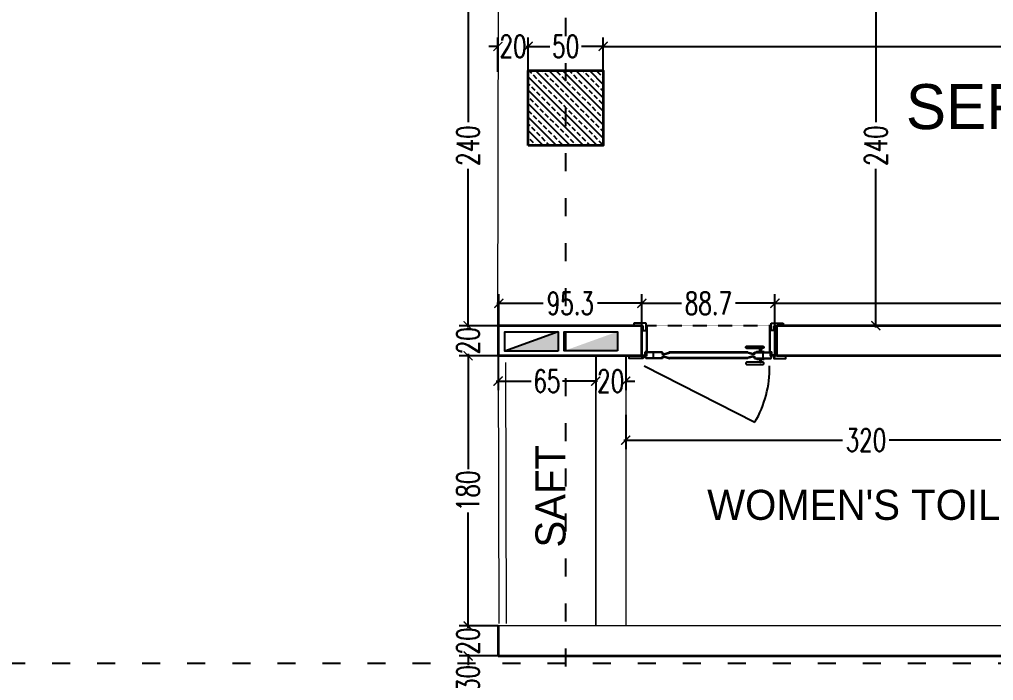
# Model space of a CAD drawing. Header units: centimetres. Extents: x -3207095 to 15275363, y -32656 to 4798027.
# Drawn here: x 691358 to 692007, y 4437942 to 4438383 of the extents above; entities that cross this region are included whole.
import ezdxf

# ---------------------------------------------------------------- set-up
doc = ezdxf.new("R2010")
doc.units = ezdxf.units.CM
for name, pattern in [('ACAD_ISO03W100', [30, 12, -18]), ('DUZ', [500, 500]), ('HIDDEN', [0.375, 0.25, -0.125])]:
    doc.linetypes.add(name, pattern=pattern)
doc.layers.get('0').update_dxf_attribs({"color": 1, "linetype": 'DUZ'})
for name, color, linetype in [('a-door', 2, 'Continuous'), ('DIM', 1, 'DUZ'), ('GOLGE', 8, 'HIDDEN'), ('KOLTAR_F', 145, 'Continuous'), ('LOGO', 7, 'Continuous'), ('Power_Legend$0$SMC-EL-DB', 170, 'Continuous')]:
    doc.layers.add(name, color=color, linetype=linetype)
for name, color, linetype, lineweight in [('DUVAR', 7, 'Continuous', 35), ('iç duvar', 7, 'Continuous', 50), ('KOLON_F', 3, 'Continuous', 35)]:
    doc.layers.add(name, color=color, linetype=linetype, lineweight=lineweight)
doc.styles.add('DIM', font='ROMANSTW.SHX', dxfattribs={"width": 0.7})
doc.dimstyles.new('1_100', dxfattribs={"dimtxt": 15, "dimasz": 6, "dimexe": 6, "dimexo": 0, "dimgap": 2, "dimtad": 0, "dimdec": 1, "dimzin": 11, "dimdsep": 46, "dimtxsty": 'DIM', "dimblk": 'ARCHTICK', "dimcen": 3, "dimdle": 1.25, "dimclrt": 2, "dimadec": 0, "dimazin": 0, "dimtfac": 1.25, "dimtdec": 1, "dimtix": 1, "dimtofl": 0, "dimtmove": 1, "dimatfit": 3, "dimldrblk": 'ARCHTICK', "dimfxl": 20, "dimfxlon": 1, "dimtolj": 1, "dimtzin": 0, "dimarcsym": 0})

# ---------------------------------------------------------------- blocks, each defined once
blk = doc.blocks.new('_ArchTick')
at = {"color": 0, "linetype": 'ByBlock', "const_width": 0.15}
blk.add_lwpolyline([(-0.5, -0.5), (0.5, 0.5)], dxfattribs=at)
blk = doc.blocks.new('*D4915')
at = {"layer": 'Defpoints', "color": 0, "linetype": 'Continuous', "lineweight": 5, "transparency": 16777216}
for p in [(691696.93, 4438364.85), (691676.86, 4438347.81), (691696.93, 4438348.74)]:
    blk.add_point(p, dxfattribs=at)
at = {"layer": 'DIM', "color": 0, "linetype": 'Continuous', "lineweight": -2, "transparency": 16777216}
for p, q in [((691676.86, 4438347.81), (691676.86, 4438370.85)), ((691696.93, 4438348.74), (691696.93, 4438370.85)), ((691676.86, 4438364.85), (691670.86, 4438364.85)), ((691696.93, 4438364.85), (691702.93, 4438364.85))]:
    blk.add_line(p, q, dxfattribs=at)
at = {"layer": 'DIM', "color": 0, "linetype": 'Continuous', "lineweight": -2, "transparency": 16777216, "xscale": 6, "yscale": 6, "zscale": 6}
blk.add_blockref('_ArchTick', (691676.86, 4438364.85), dxfattribs=at)
at = {"layer": 'DIM', "color": 0, "linetype": 'Continuous', "lineweight": -2, "transparency": 16777216, "xscale": 6, "yscale": 6, "zscale": 6, "rotation": 180}
blk.add_blockref('_ArchTick', (691696.93, 4438364.85), dxfattribs=at)
at = {"layer": 'DIM', "color": 2, "linetype": 'Continuous', "lineweight": 5, "transparency": 16777216, "insert": (691686.89, 4438364.85), "char_height": 15, "attachment_point": 5, "style": 'DIM'}
blk.add_mtext('\\A1;20', dxfattribs=at)
blk = doc.blocks.new('*D4916')
at = {"layer": 'Defpoints', "color": 0, "linetype": 'Continuous', "lineweight": 5, "transparency": 16777216}
for p in [(691746.93, 4438364.85), (691696.93, 4438348.74), (691746.93, 4438348.74)]:
    blk.add_point(p, dxfattribs=at)
at = {"layer": 'DIM', "color": 0, "linetype": 'Continuous', "lineweight": -2, "transparency": 16777216}
for p, q in [((691696.93, 4438348.74), (691696.93, 4438370.85)), ((691746.93, 4438348.74), (691746.93, 4438370.85)), ((691695.68, 4438364.85), (691711.43, 4438364.85)), ((691748.18, 4438364.85), (691732.43, 4438364.85))]:
    blk.add_line(p, q, dxfattribs=at)
at = {"layer": 'DIM', "color": 0, "linetype": 'Continuous', "lineweight": -2, "transparency": 16777216, "xscale": 6, "yscale": 6, "zscale": 6, "rotation": 180}
blk.add_blockref('_ArchTick', (691696.93, 4438364.85), dxfattribs=at)
at = {"layer": 'DIM', "color": 0, "linetype": 'Continuous', "lineweight": -2, "transparency": 16777216, "xscale": 6, "yscale": 6, "zscale": 6}
blk.add_blockref('_ArchTick', (691746.93, 4438364.85), dxfattribs=at)
at = {"layer": 'DIM', "color": 2, "linetype": 'Continuous', "lineweight": 5, "transparency": 16777216, "insert": (691721.93, 4438364.85), "char_height": 15, "attachment_point": 5, "style": 'DIM'}
blk.add_mtext('\\A1;50', dxfattribs=at)
blk = doc.blocks.new('*D4917')
at = {"layer": 'Defpoints', "color": 0, "linetype": 'Continuous', "lineweight": 5, "transparency": 16777216}
for p in [(692436.93, 4438364.85), (691746.93, 4438348.74), (692436.93, 4438348.74)]:
    blk.add_point(p, dxfattribs=at)
at = {"layer": 'DIM', "color": 0, "linetype": 'Continuous', "lineweight": -2, "transparency": 16777216}
for p, q in [((691746.93, 4438348.74), (691746.93, 4438370.85)), ((692436.93, 4438348.74), (692436.93, 4438370.85)), ((691745.68, 4438364.85), (692076.43, 4438364.85)), ((692438.18, 4438364.85), (692107.43, 4438364.85))]:
    blk.add_line(p, q, dxfattribs=at)
at = {"layer": 'DIM', "color": 0, "linetype": 'Continuous', "lineweight": -2, "transparency": 16777216, "xscale": 6, "yscale": 6, "zscale": 6, "rotation": 180}
blk.add_blockref('_ArchTick', (691746.93, 4438364.85), dxfattribs=at)
at = {"layer": 'DIM', "color": 0, "linetype": 'Continuous', "lineweight": -2, "transparency": 16777216, "xscale": 6, "yscale": 6, "zscale": 6}
blk.add_blockref('_ArchTick', (692436.93, 4438364.85), dxfattribs=at)
at = {"layer": 'DIM', "color": 2, "linetype": 'Continuous', "lineweight": 5, "transparency": 16777216, "insert": (692091.93, 4438364.85), "char_height": 15, "attachment_point": 5, "style": 'DIM'}
blk.add_mtext('\\A1;690', dxfattribs=at)
blk = doc.blocks.new('*D4923')
at = {"layer": 'Defpoints', "color": 0, "linetype": 'Continuous', "lineweight": 5, "transparency": 16777216}
for p in [(691916.93, 4438418.74), (691916.93, 4438178.74), (691928.58, 4438178.74)]:
    blk.add_point(p, dxfattribs=at)
at = {"layer": 'DIM', "color": 0, "linetype": 'Continuous', "lineweight": -2, "transparency": 16777216}
for p, q in [((691916.93, 4438418.74), (691934.58, 4438418.74)), ((691928.58, 4438419.99), (691928.58, 4438314.24)), ((691928.58, 4438177.49), (691928.58, 4438283.24)), ((691916.93, 4438178.74), (691934.58, 4438178.74))]:
    blk.add_line(p, q, dxfattribs=at)
at = {"layer": 'DIM', "color": 0, "linetype": 'Continuous', "lineweight": -2, "transparency": 16777216, "xscale": 6, "yscale": 6, "zscale": 6}
for p, rotation in [((691928.58, 4438418.74), 90), ((691928.58, 4438178.74), 270)]:
    blk.add_blockref('_ArchTick', p, dxfattribs=dict(at, rotation=rotation))
at = {"layer": 'DIM', "color": 2, "linetype": 'Continuous', "lineweight": 5, "transparency": 16777216, "insert": (691928.58, 4438298.74), "char_height": 15, "attachment_point": 5, "rotation": 90, "style": 'DIM'}
blk.add_mtext('\\A1;240', dxfattribs=at)
blk = doc.blocks.new('*D4937')
at = {"layer": 'Defpoints', "color": 0, "linetype": 'Continuous', "lineweight": 5, "transparency": 16777216}
for p in [(691676.93, 4438158.74), (691741.93, 4438158.74), (691741.93, 4438141.87)]:
    blk.add_point(p, dxfattribs=at)
at = {"layer": 'DIM', "color": 0, "linetype": 'Continuous', "lineweight": -2, "transparency": 16777216}
for p, q in [((691676.93, 4438158.74), (691676.93, 4438135.87)), ((691741.93, 4438158.74), (691741.93, 4438135.87)), ((691675.68, 4438141.87), (691698.93, 4438141.87)), ((691743.18, 4438141.87), (691719.93, 4438141.87))]:
    blk.add_line(p, q, dxfattribs=at)
at = {"layer": 'DIM', "color": 0, "linetype": 'Continuous', "lineweight": -2, "transparency": 16777216, "xscale": 6, "yscale": 6, "zscale": 6, "rotation": 180}
blk.add_blockref('_ArchTick', (691676.93, 4438141.87), dxfattribs=at)
at = {"layer": 'DIM', "color": 0, "linetype": 'Continuous', "lineweight": -2, "transparency": 16777216, "xscale": 6, "yscale": 6, "zscale": 6}
blk.add_blockref('_ArchTick', (691741.93, 4438141.87), dxfattribs=at)
at = {"layer": 'DIM', "color": 2, "linetype": 'Continuous', "lineweight": 5, "transparency": 16777216, "insert": (691709.43, 4438141.87), "char_height": 15, "attachment_point": 5, "style": 'DIM'}
blk.add_mtext('\\A1;65', dxfattribs=at)
blk = doc.blocks.new('*D4938')
at = {"layer": 'Defpoints', "color": 0, "linetype": 'Continuous', "lineweight": 5, "transparency": 16777216}
for p in [(691741.93, 4438158.74), (691761.93, 4438158.74), (691761.93, 4438141.87)]:
    blk.add_point(p, dxfattribs=at)
at = {"layer": 'DIM', "color": 0, "linetype": 'Continuous', "lineweight": -2, "transparency": 16777216}
for p, q in [((691741.93, 4438158.74), (691741.93, 4438135.87)), ((691761.93, 4438158.74), (691761.93, 4438135.87)), ((691741.93, 4438141.87), (691735.93, 4438141.87)), ((691761.93, 4438141.87), (691767.93, 4438141.87))]:
    blk.add_line(p, q, dxfattribs=at)
at = {"layer": 'DIM', "color": 0, "linetype": 'Continuous', "lineweight": -2, "transparency": 16777216, "xscale": 6, "yscale": 6, "zscale": 6}
blk.add_blockref('_ArchTick', (691741.93, 4438141.87), dxfattribs=at)
at = {"layer": 'DIM', "color": 0, "linetype": 'Continuous', "lineweight": -2, "transparency": 16777216, "xscale": 6, "yscale": 6, "zscale": 6, "rotation": 180}
blk.add_blockref('_ArchTick', (691761.93, 4438141.87), dxfattribs=at)
at = {"layer": 'DIM', "color": 2, "linetype": 'Continuous', "lineweight": 5, "transparency": 16777216, "insert": (691751.93, 4438141.87), "char_height": 15, "attachment_point": 5, "style": 'DIM'}
blk.add_mtext('\\A1;20', dxfattribs=at)
blk = doc.blocks.new('*D4939')
at = {"layer": 'Defpoints', "color": 0, "linetype": 'Continuous', "lineweight": 5, "transparency": 16777216}
for p in [(691761.93, 4438119.41), (692081.93, 4438119.41), (692081.93, 4438102.53)]:
    blk.add_point(p, dxfattribs=at)
at = {"layer": 'DIM', "color": 0, "linetype": 'Continuous', "lineweight": -2, "transparency": 16777216}
for p, q in [((691761.93, 4438119.41), (691761.93, 4438096.53)), ((692081.93, 4438119.41), (692081.93, 4438096.53)), ((691760.68, 4438102.53), (691906.43, 4438102.53)), ((692083.18, 4438102.53), (691937.43, 4438102.53))]:
    blk.add_line(p, q, dxfattribs=at)
at = {"layer": 'DIM', "color": 0, "linetype": 'Continuous', "lineweight": -2, "transparency": 16777216, "xscale": 6, "yscale": 6, "zscale": 6, "rotation": 180}
blk.add_blockref('_ArchTick', (691761.93, 4438102.53), dxfattribs=at)
at = {"layer": 'DIM', "color": 0, "linetype": 'Continuous', "lineweight": -2, "transparency": 16777216, "xscale": 6, "yscale": 6, "zscale": 6}
blk.add_blockref('_ArchTick', (692081.93, 4438102.53), dxfattribs=at)
at = {"layer": 'DIM', "color": 2, "linetype": 'Continuous', "lineweight": 5, "transparency": 16777216, "insert": (691921.93, 4438102.53), "char_height": 15, "attachment_point": 5, "style": 'DIM'}
blk.add_mtext('\\A1;320', dxfattribs=at)
blk = doc.blocks.new('*D4944')
at = {"layer": 'Defpoints', "color": 0, "linetype": 'Continuous', "lineweight": 5, "transparency": 16777216}
for p in [(691861.36, 4438193.68), (691861.36, 4438178.74), (692322.5, 4438178.74)]:
    blk.add_point(p, dxfattribs=at)
at = {"layer": 'DIM', "color": 0, "linetype": 'Continuous', "lineweight": -2, "transparency": 16777216}
for p, q in [((691861.36, 4438178.74), (691861.36, 4438199.68)), ((692322.5, 4438178.74), (692322.5, 4438199.68)), ((691860.11, 4438193.68), (692072.18, 4438193.68)), ((692323.75, 4438193.68), (692111.68, 4438193.68))]:
    blk.add_line(p, q, dxfattribs=at)
at = {"layer": 'DIM', "color": 0, "linetype": 'Continuous', "lineweight": -2, "transparency": 16777216, "xscale": 6, "yscale": 6, "zscale": 6, "rotation": 180}
blk.add_blockref('_ArchTick', (691861.36, 4438193.68), dxfattribs=at)
at = {"layer": 'DIM', "color": 0, "linetype": 'Continuous', "lineweight": -2, "transparency": 16777216, "xscale": 6, "yscale": 6, "zscale": 6}
blk.add_blockref('_ArchTick', (692322.5, 4438193.68), dxfattribs=at)
at = {"layer": 'DIM', "color": 2, "linetype": 'Continuous', "lineweight": 5, "transparency": 16777216, "insert": (692091.93, 4438193.68), "char_height": 15, "attachment_point": 5, "style": 'DIM'}
blk.add_mtext('\\A1;461.1', dxfattribs=at)
blk = doc.blocks.new('*D4945')
at = {"layer": 'Defpoints', "color": 0, "linetype": 'Continuous', "lineweight": 5, "transparency": 16777216}
for p in [(691677.41, 4438193.68), (691677.41, 4438178.74), (691772.71, 4438178.74)]:
    blk.add_point(p, dxfattribs=at)
at = {"layer": 'DIM', "color": 0, "linetype": 'Continuous', "lineweight": -2, "transparency": 16777216}
for p, q in [((691677.41, 4438178.74), (691677.41, 4438199.68)), ((691772.71, 4438178.74), (691772.71, 4438199.68)), ((691676.16, 4438193.68), (691707.06, 4438193.68)), ((691773.96, 4438193.68), (691743.06, 4438193.68))]:
    blk.add_line(p, q, dxfattribs=at)
at = {"layer": 'DIM', "color": 0, "linetype": 'Continuous', "lineweight": -2, "transparency": 16777216, "xscale": 6, "yscale": 6, "zscale": 6, "rotation": 180}
blk.add_blockref('_ArchTick', (691677.41, 4438193.68), dxfattribs=at)
at = {"layer": 'DIM', "color": 0, "linetype": 'Continuous', "lineweight": -2, "transparency": 16777216, "xscale": 6, "yscale": 6, "zscale": 6}
blk.add_blockref('_ArchTick', (691772.71, 4438193.68), dxfattribs=at)
at = {"layer": 'DIM', "color": 2, "linetype": 'Continuous', "lineweight": 5, "transparency": 16777216, "insert": (691725.06, 4438193.68), "char_height": 15, "attachment_point": 5, "style": 'DIM'}
blk.add_mtext('\\A1;95.3', dxfattribs=at)
blk = doc.blocks.new('*D4946')
at = {"layer": 'Defpoints', "color": 0, "linetype": 'Continuous', "lineweight": 5, "transparency": 16777216}
for p in [(691861.36, 4438193.68), (691772.71, 4438178.74), (691861.36, 4438178.74)]:
    blk.add_point(p, dxfattribs=at)
at = {"layer": 'DIM', "color": 0, "linetype": 'Continuous', "lineweight": -2, "transparency": 16777216}
for p, q in [((691772.71, 4438178.74), (691772.71, 4438199.68)), ((691861.36, 4438178.74), (691861.36, 4438199.68)), ((691771.46, 4438193.68), (691799.04, 4438193.68)), ((691862.61, 4438193.68), (691835.04, 4438193.68))]:
    blk.add_line(p, q, dxfattribs=at)
at = {"layer": 'DIM', "color": 0, "linetype": 'Continuous', "lineweight": -2, "transparency": 16777216, "xscale": 6, "yscale": 6, "zscale": 6, "rotation": 180}
blk.add_blockref('_ArchTick', (691772.71, 4438193.68), dxfattribs=at)
at = {"layer": 'DIM', "color": 0, "linetype": 'Continuous', "lineweight": -2, "transparency": 16777216, "xscale": 6, "yscale": 6, "zscale": 6}
blk.add_blockref('_ArchTick', (691861.36, 4438193.68), dxfattribs=at)
at = {"layer": 'DIM', "color": 2, "linetype": 'Continuous', "lineweight": 5, "transparency": 16777216, "insert": (691817.04, 4438193.68), "char_height": 15, "attachment_point": 5, "style": 'DIM'}
blk.add_mtext('\\A1;88.7', dxfattribs=at)
blk = doc.blocks.new('*D4950')
at = {"layer": 'Defpoints', "color": 0, "linetype": 'Continuous', "lineweight": 5, "transparency": 16777216}
for p in [(691678.01, 4438418.74), (691656.93, 4438178.74), (691677.54, 4438178.74)]:
    blk.add_point(p, dxfattribs=at)
at = {"layer": 'DIM', "color": 0, "linetype": 'Continuous', "lineweight": -2, "transparency": 16777216}
for p, q in [((691676.93, 4438418.74), (691650.93, 4438418.74)), ((691656.93, 4438419.99), (691656.93, 4438314.24)), ((691656.93, 4438177.49), (691656.93, 4438283.24)), ((691676.93, 4438178.74), (691650.93, 4438178.74))]:
    blk.add_line(p, q, dxfattribs=at)
at = {"layer": 'DIM', "color": 0, "linetype": 'Continuous', "lineweight": -2, "transparency": 16777216, "xscale": 6, "yscale": 6, "zscale": 6}
for p, rotation in [((691656.93, 4438418.74), 90), ((691656.93, 4438178.74), 270)]:
    blk.add_blockref('_ArchTick', p, dxfattribs=dict(at, rotation=rotation))
at = {"layer": 'DIM', "color": 2, "linetype": 'Continuous', "lineweight": 5, "transparency": 16777216, "insert": (691656.93, 4438298.74), "char_height": 15, "attachment_point": 5, "rotation": 90, "style": 'DIM'}
blk.add_mtext('\\A1;240', dxfattribs=at)
blk = doc.blocks.new('*D4951')
at = {"layer": 'Defpoints', "color": 0, "linetype": 'Continuous', "lineweight": 5, "transparency": 16777216}
for p in [(691678.01, 4438178.74), (691656.93, 4438158.74), (691678.01, 4438158.74)]:
    blk.add_point(p, dxfattribs=at)
at = {"layer": 'DIM', "color": 0, "linetype": 'Continuous', "lineweight": -2, "transparency": 16777216}
for p, q in [((691656.93, 4438178.74), (691656.93, 4438184.74)), ((691676.93, 4438178.74), (691650.93, 4438178.74)), ((691676.93, 4438158.74), (691650.93, 4438158.74)), ((691656.93, 4438158.74), (691656.93, 4438152.74))]:
    blk.add_line(p, q, dxfattribs=at)
at = {"layer": 'DIM', "color": 0, "linetype": 'Continuous', "lineweight": -2, "transparency": 16777216, "xscale": 6, "yscale": 6, "zscale": 6}
for p, rotation in [((691656.93, 4438178.74), 270), ((691656.93, 4438158.74), 90)]:
    blk.add_blockref('_ArchTick', p, dxfattribs=dict(at, rotation=rotation))
at = {"layer": 'DIM', "color": 2, "linetype": 'Continuous', "lineweight": 5, "transparency": 16777216, "insert": (691656.93, 4438168.74), "char_height": 15, "attachment_point": 5, "rotation": 90, "style": 'DIM'}
blk.add_mtext('\\A1;20', dxfattribs=at)
blk = doc.blocks.new('*D4952')
at = {"layer": 'Defpoints', "color": 0, "linetype": 'Continuous', "lineweight": 5, "transparency": 16777216}
for p in [(691678.01, 4438158.74), (691656.93, 4437978.74), (691678.01, 4437978.74)]:
    blk.add_point(p, dxfattribs=at)
at = {"layer": 'DIM', "color": 0, "linetype": 'Continuous', "lineweight": -2, "transparency": 16777216}
for p, q in [((691676.93, 4438158.74), (691650.93, 4438158.74)), ((691656.93, 4438159.99), (691656.93, 4438083.24)), ((691656.93, 4437977.49), (691656.93, 4438054.24)), ((691676.93, 4437978.74), (691650.93, 4437978.74))]:
    blk.add_line(p, q, dxfattribs=at)
at = {"layer": 'DIM', "color": 0, "linetype": 'Continuous', "lineweight": -2, "transparency": 16777216, "xscale": 6, "yscale": 6, "zscale": 6}
for p, rotation in [((691656.93, 4438158.74), 90), ((691656.93, 4437978.74), 270)]:
    blk.add_blockref('_ArchTick', p, dxfattribs=dict(at, rotation=rotation))
at = {"layer": 'DIM', "color": 2, "linetype": 'Continuous', "lineweight": 5, "transparency": 16777216, "insert": (691656.93, 4438068.74), "char_height": 15, "attachment_point": 5, "rotation": 90, "style": 'DIM'}
blk.add_mtext('\\A1;180', dxfattribs=at)
blk = doc.blocks.new('*D4953')
at = {"layer": 'Defpoints', "color": 0, "linetype": 'Continuous', "lineweight": 5, "transparency": 16777216}
for p in [(691678.01, 4437978.74), (691656.93, 4437958.74), (691678.01, 4437958.74)]:
    blk.add_point(p, dxfattribs=at)
at = {"layer": 'DIM', "color": 0, "linetype": 'Continuous', "lineweight": -2, "transparency": 16777216}
for p, q in [((691656.93, 4437978.74), (691656.93, 4437984.74)), ((691676.93, 4437978.74), (691650.93, 4437978.74)), ((691676.93, 4437958.74), (691650.93, 4437958.74)), ((691656.93, 4437958.74), (691656.93, 4437952.74))]:
    blk.add_line(p, q, dxfattribs=at)
at = {"layer": 'DIM', "color": 0, "linetype": 'Continuous', "lineweight": -2, "transparency": 16777216, "xscale": 6, "yscale": 6, "zscale": 6}
for p, rotation in [((691656.93, 4437978.74), 270), ((691656.93, 4437958.74), 90)]:
    blk.add_blockref('_ArchTick', p, dxfattribs=dict(at, rotation=rotation))
at = {"layer": 'DIM', "color": 2, "linetype": 'Continuous', "lineweight": 5, "transparency": 16777216, "insert": (691656.93, 4437968.74), "char_height": 15, "attachment_point": 5, "rotation": 90, "style": 'DIM'}
blk.add_mtext('\\A1;20', dxfattribs=at)
blk = doc.blocks.new('*D4954')
at = {"layer": 'Defpoints', "color": 0, "linetype": 'Continuous', "lineweight": 5, "transparency": 16777216}
for p in [(691678.01, 4437958.74), (691656.93, 4437928.74), (691678.01, 4437928.74)]:
    blk.add_point(p, dxfattribs=at)
at = {"layer": 'DIM', "color": 0, "linetype": 'Continuous', "lineweight": -2, "transparency": 16777216}
for p, q in [((691676.93, 4437958.74), (691650.93, 4437958.74)), ((691656.93, 4437959.99), (691656.93, 4437954.24)), ((691656.93, 4437927.49), (691656.93, 4437933.24)), ((691676.93, 4437928.74), (691650.93, 4437928.74))]:
    blk.add_line(p, q, dxfattribs=at)
at = {"layer": 'DIM', "color": 0, "linetype": 'Continuous', "lineweight": -2, "transparency": 16777216, "xscale": 6, "yscale": 6, "zscale": 6}
for p, rotation in [((691656.93, 4437958.74), 90), ((691656.93, 4437928.74), 270)]:
    blk.add_blockref('_ArchTick', p, dxfattribs=dict(at, rotation=rotation))
at = {"layer": 'DIM', "color": 2, "linetype": 'Continuous', "lineweight": 5, "transparency": 16777216, "insert": (691656.93, 4437943.74), "char_height": 15, "attachment_point": 5, "rotation": 90, "style": 'DIM'}
blk.add_mtext('\\A1;30', dxfattribs=at)

msp = doc.modelspace()

# ---------------------------------------------------------------- hatches: boundary and pattern name
at = {"layer": 'KOLTAR_F'}
h = msp.add_hatch(dxfattribs=at)
h.set_pattern_fill('ANSI33', color=256, angle=90, style=0)
h.set_pattern_definition([(135, (5196109.399, 3777715.264), (-4.4901280605, -4.4901280605), []), (135, (5196109.399, 3777719.754), (-4.4901280605, -4.4901280605), [3.175, -1.5875])])
h.paths.add_polyline_path([(691696.93, 4438298.74), (691696.93, 4438348.74), (691746.93, 4438348.74), (691746.93, 4438298.74)])
at = {"layer": 'Power_Legend$0$SMC-EL-DB'}
for points in [[(691716.91, 4438161.9), (691716.91, 4438174.64), (691681.51, 4438161.9)], [(691756.36, 4438162.02), (691756.36, 4438174.76), (691720.96, 4438162.02)]]:
    msp.add_hatch(color=256, dxfattribs=at).paths.add_polyline_path(points)

# ---------------------------------------------------------------- linework, layer by layer
at = {"color": 232, "linetype": 'ACAD_ISO03W100'}
for p, q in [((691721.93, 4439853.74), (691721.93, 4436723.74)), ((694061.93, 4437953.74), (690121.93, 4437953.74))]:
    msp.add_line(p, q, dxfattribs=at)
at = {"color": 7}
for p, q in [((691772.71, 4438158.74), (691772.71, 4438178.74)), ((691862.71, 4438158.74), (691862.71, 4438178.74))]:
    msp.add_line(p, q, dxfattribs=at)
at = {"color": 30}
msp.add_line((691772.71, 4438178.74), (691772.71, 4438158.74), dxfattribs=at)
at = {"layer": 'a-door'}
for p, q in [((691767.46, 4438180.54), (691767.46, 4438178.74)), ((691775.46, 4438180.54), (691767.46, 4438180.54)), ((691773.66, 4438178.74), (691767.46, 4438178.74)), ((691772.36, 4438178.74), (691773.66, 4438178.74)), ((691772.71, 4438158.74), (691772.71, 4438178.74)), ((691773.66, 4438175.54), (691773.66, 4438178.74)), ((691775.46, 4438175.54), (691775.46, 4438180.54)), ((691775.46, 4438178.74), (691776.76, 4438178.74)), ((691775.91, 4438178.43), (691775.46, 4438178.43)), ((691775.91, 4438161.44), (691775.91, 4438178.43)), ((691776.21, 4438161.14), (691776.21, 4438178.74)), ((691858.91, 4438178.74), (691857.61, 4438178.74)), ((691857.86, 4438161.14), (691857.86, 4438178.74)), ((691858.16, 4438178.43), (691858.91, 4438178.43)), ((691858.16, 4438161.44), (691858.16, 4438178.43)), ((691858.91, 4438180.54), (691866.91, 4438180.54)), ((691858.91, 4438175.54), (691858.91, 4438180.54)), ((691858.91, 4438175.54), (691858.91, 4438180.54)), ((691860.71, 4438178.74), (691866.91, 4438178.74)), ((691862.01, 4438178.74), (691860.71, 4438178.74)), ((691860.71, 4438175.54), (691860.71, 4438178.74)), ((691860.71, 4438175.54), (691860.71, 4438178.74)), ((691862.01, 4438178.74), (691860.71, 4438178.74)), ((691861.36, 4438158.74), (691861.36, 4438178.74)), ((691866.91, 4438180.54), (691866.91, 4438178.74)), ((691866.91, 4438180.54), (691866.91, 4438178.74)), ((691773.66, 4438175.54), (691775.46, 4438175.54)), ((691860.71, 4438175.54), (691858.91, 4438175.54)), ((691860.71, 4438175.54), (691858.91, 4438175.54)), ((691772.21, 4438158.74), (691772.71, 4438158.74)), ((691773.01, 4438159.06), (691774.91, 4438159.06)), ((691773.01, 4438158.74), (691775.21, 4438158.74)), ((691774.81, 4438158.74), (691775.51, 4438158.74)), ((691775.25, 4438156.94), (691774.81, 4438158.74)), ((691774.88, 4438158.44), (691775.81, 4438158.44)), ((691774.91, 4438159.06), (691774.91, 4438161.44)), ((691775.91, 4438161.44), (691774.91, 4438161.44)), ((691775.21, 4438158.74), (691775.21, 4438161.14)), ((691776.21, 4438161.14), (691775.21, 4438161.14)), ((691786.34, 4438161.14), (691775.51, 4438161.14)), ((691775.51, 4438161.14), (691775.51, 4438158.74)), ((691785.94, 4438160.84), (691775.81, 4438160.84)), ((691775.81, 4438160.84), (691775.81, 4438158.44)), ((691780.56, 4438157.24), (691780.56, 4438160.84)), ((691786.34, 4438160.84), (691786.34, 4438161.14)), ((691786.94, 4438160.24), (691787.17, 4438160.24)), ((691786.94, 4438159.64), (691786.94, 4438159.84)), ((691787.24, 4438159.64), (691786.94, 4438159.64)), ((691786.94, 4438158.44), (691786.94, 4438158.24)), ((691787.24, 4438158.44), (691786.94, 4438158.44)), ((691787.17, 4438160.04), (691787.17, 4438160.24)), ((691787.17, 4438160.04), (691787.32, 4438160.04)), ((691787.24, 4438159.64), (691791.14, 4438160.64)), ((691787.24, 4438158.44), (691791.14, 4438157.44)), ((691787.32, 4438160.04), (691790.74, 4438160.92)), ((691842.93, 4438161.14), (691790.74, 4438161.14)), ((691790.74, 4438161.14), (691791.14, 4438161.14)), ((691790.74, 4438161.14), (691790.74, 4438160.92)), ((691790.74, 4438161.14), (691790.74, 4438160.92)), ((691842.93, 4438160.74), (691791.14, 4438160.74)), ((691791.14, 4438160.74), (691791.14, 4438160.64)), ((691843.33, 4438161.14), (691842.93, 4438161.14)), ((691842.93, 4438160.74), (691842.93, 4438160.64)), ((691846.83, 4438159.64), (691842.93, 4438160.64)), ((691846.83, 4438158.44), (691842.93, 4438157.44)), ((691843.33, 4438161.14), (691843.33, 4438160.92)), ((691843.33, 4438161.14), (691843.33, 4438160.92)), ((691846.76, 4438160.04), (691843.33, 4438160.92)), ((691846.91, 4438160.04), (691846.76, 4438160.04)), ((691846.83, 4438159.64), (691847.13, 4438159.64)), ((691846.83, 4438158.44), (691847.13, 4438158.44)), ((691847.13, 4438160.24), (691846.91, 4438160.24)), ((691846.91, 4438160.04), (691846.91, 4438160.24)), ((691847.13, 4438159.64), (691847.13, 4438159.84)), ((691847.13, 4438158.44), (691847.13, 4438158.24)), ((691847.73, 4438161.14), (691858.56, 4438161.14)), ((691847.73, 4438160.84), (691847.73, 4438161.14)), ((691848.13, 4438160.84), (691858.26, 4438160.84)), ((691853.51, 4438157.24), (691853.51, 4438160.84)), ((691857.86, 4438161.14), (691858.86, 4438161.14)), ((691858.16, 4438161.44), (691859.16, 4438161.44)), ((691858.26, 4438160.84), (691858.26, 4438158.44)), ((691859.19, 4438158.44), (691858.26, 4438158.44)), ((691858.56, 4438161.14), (691858.56, 4438158.74)), ((691859.26, 4438158.74), (691858.56, 4438158.74)), ((691858.82, 4438156.94), (691859.26, 4438158.74)), ((691858.86, 4438158.74), (691858.86, 4438161.14)), ((691861.06, 4438158.74), (691858.86, 4438158.74)), ((691859.16, 4438159.06), (691859.16, 4438161.44)), ((691861.06, 4438159.06), (691859.16, 4438159.06)), ((691785.94, 4438157.24), (691775.18, 4438157.24)), ((691786.34, 4438156.94), (691775.25, 4438156.94)), ((691786.34, 4438157.24), (691786.34, 4438156.94)), ((691786.94, 4438157.84), (691787.17, 4438157.84)), ((691787.17, 4438158.04), (691787.32, 4438158.04)), ((691787.17, 4438158.04), (691787.17, 4438157.84)), ((691787.32, 4438158.04), (691790.74, 4438157.17)), ((691790.74, 4438156.94), (691790.74, 4438157.17)), ((691790.74, 4438156.94), (691790.74, 4438157.17)), ((691842.93, 4438156.94), (691790.74, 4438156.94)), ((691790.74, 4438156.94), (691791.14, 4438156.94)), ((691791.14, 4438157.34), (691791.14, 4438157.44)), ((691842.93, 4438157.34), (691791.14, 4438157.34)), ((691842.93, 4438157.34), (691842.93, 4438157.44)), ((691843.33, 4438156.94), (691842.93, 4438156.94)), ((691846.76, 4438158.04), (691843.33, 4438157.17)), ((691843.33, 4438156.94), (691843.33, 4438157.17)), ((691843.33, 4438156.94), (691843.33, 4438157.17)), ((691846.91, 4438158.04), (691846.76, 4438158.04)), ((691846.91, 4438158.04), (691846.91, 4438157.84)), ((691847.13, 4438157.84), (691846.91, 4438157.84)), ((691847.73, 4438157.24), (691847.73, 4438156.94)), ((691847.73, 4438156.94), (691858.82, 4438156.94)), ((691848.13, 4438157.24), (691858.9, 4438157.24))]:
    msp.add_line(p, q, dxfattribs=at)
for points in [[(691853.96, 4438164.44), (691853.96, 4438164.34, -0.414214), (691853.26, 4438163.64), (691842.66, 4438163.64, -0.414214), (691841.96, 4438164.34), (691841.96, 4438164.44, -0.414214), (691842.66, 4438165.14), (691853.26, 4438165.14, -0.414214)], [(691853.96, 4438153.64), (691853.96, 4438153.74, 0.414214), (691853.26, 4438154.44), (691842.66, 4438154.44, 0.414214), (691841.96, 4438153.74), (691841.96, 4438153.64, 0.414214), (691842.66, 4438152.94), (691853.26, 4438152.94, 0.414214)]]:
    msp.add_lwpolyline(points, format="xyb", close=True, dxfattribs=at)
for points in [[(691772.76, 4438158.74), (691773.26, 4438158.74), (691773.26, 4438156.94), (691764.26, 4438156.94), (691764.26, 4438158.74), (691772.46, 4438158.74)], [(691861.06, 4438158.74), (691860.56, 4438158.74), (691860.56, 4438156.94), (691868.56, 4438156.94), (691868.56, 4438158.74), (691861.36, 4438158.74)]]:
    msp.add_lwpolyline(points, dxfattribs=at)
for points in [[(691772.71, 4438159.49), (691773.01, 4438159.49), (691773.01, 4438157.99), (691772.71, 4438157.99)], [(691854.26, 4438161.64), (691854.26, 4438161.14), (691849.26, 4438161.14), (691849.26, 4438161.64)], [(691852.26, 4438163.64), (691852.26, 4438161.64), (691851.26, 4438161.64), (691851.26, 4438163.64)], [(691861.36, 4438159.49), (691861.06, 4438159.49), (691861.06, 4438157.99), (691861.36, 4438157.99)], [(691861.36, 4438159.49), (691861.06, 4438159.49), (691861.06, 4438157.99), (691861.36, 4438157.99)], [(691854.26, 4438156.44), (691854.26, 4438156.94), (691849.26, 4438156.94), (691849.26, 4438156.44)], [(691852.26, 4438154.44), (691852.26, 4438156.44), (691851.26, 4438156.44), (691851.26, 4438154.44)]]:
    msp.add_lwpolyline(points, close=True, dxfattribs=at)
msp.add_circle((691774.36, 4438158.24), 0.5, dxfattribs=at)
for centre, radius, start, end in [((691786.94, 4438160.84), 1, 180, 270), ((691786.94, 4438160.84), 0.6, 180, 270), ((691847.13, 4438160.84), 1, 270, 0), ((691847.13, 4438160.84), 0.6, 270, 0), ((691786.94, 4438157.24), 1, 90, 180), ((691786.94, 4438157.24), 0.6, 90, 180), ((691847.13, 4438157.24), 1, 0, 90), ((691847.13, 4438157.24), 0.6, 0, 90)]:
    msp.add_arc(centre, radius, start, end, dxfattribs=at)
at = {"layer": 'DUVAR'}
for p, q in [((691676.93, 4438178.74), (691676.93, 4438158.74)), ((691761.93, 4438178.74), (691676.93, 4438178.74)), ((691772.36, 4438178.74), (691761.93, 4438178.74)), ((691772.71, 4438158.74), (691772.71, 4438178.74)), ((691772.71, 4438158.74), (691772.71, 4438178.74)), ((692401.46, 4438178.74), (691862.71, 4438178.74)), ((691862.71, 4438158.74), (691862.71, 4438178.74)), ((691761.93, 4438158.74), (691676.93, 4438158.74)), ((691772.21, 4438158.74), (691761.93, 4438158.74)), ((692321.15, 4438158.74), (691862.71, 4438158.74)), ((691676.93, 4437978.74), (691676.93, 4437958.74)), ((691676.93, 4437958.74), (692506.93, 4437958.74))]:
    msp.add_line(p, q, dxfattribs=at)
at = {"layer": 'GOLGE', "ltscale": 0.5}
msp.add_line((691857.61, 4438178.74), (691775.46, 4438178.74), dxfattribs=at)
at = {"layer": 'iç duvar', "color": 251, "lineweight": 5}
for p, q in [((691676.93, 4438418.74), (691676.46, 4438178.74)), ((691676.93, 4438154.31), (691677.41, 4437980.3)), ((691681.93, 4438154.31), (691682.41, 4437980.3))]:
    msp.add_line(p, q, dxfattribs=at)
at = {"layer": 'iç duvar', "color": 7, "lineweight": 18}
msp.add_line((692081.93, 4437978.74), (691676.93, 4437978.74), dxfattribs=at)
for points in [[(691862.71, 4438178.74), (692321.15, 4438178.74), (692321.15, 4438158.74), (691862.71, 4438158.74)], [(691741.93, 4438158.74), (691761.93, 4438158.74), (691761.93, 4437978.74), (691741.93, 4437978.74)]]:
    msp.add_lwpolyline(points, close=True, dxfattribs=at)
for points in [[(691741.93, 4438158.74), (691741.93, 4437978.74)], [(691761.93, 4438158.74), (691761.93, 4437978.74)]]:
    msp.add_lwpolyline(points, dxfattribs=at)
at = {"layer": 'KOLON_F'}
msp.add_lwpolyline([(691696.93, 4438298.74), (691696.93, 4438348.74), (691746.93, 4438348.74), (691746.93, 4438298.74)], close=True, dxfattribs=at)
at = {"layer": 'LOGO'}
msp.add_line((691774.25, 4438151.94), (691847.96, 4438114.44), dxfattribs=at)
msp.add_arc((691785.43, 4438150.94), 72.39, 329.72839, 0.79634, dxfattribs=at)
at = {"layer": 'Power_Legend$0$SMC-EL-DB', "ltscale": 0.8}
msp.add_line((691716.91, 4438174.64), (691681.51, 4438161.9), dxfattribs=at)
for points in [[(691716.91, 4438161.9), (691681.51, 4438161.9), (691681.51, 4438174.64), (691716.91, 4438174.64)], [(691756.36, 4438162.02), (691720.96, 4438162.02), (691720.96, 4438174.76), (691756.36, 4438174.76)]]:
    msp.add_lwpolyline(points, close=True, dxfattribs=at)

# ---------------------------------------------------------------- texts
at = {"attachment_point": 1}
for s, width, insert, char_height in [('{\\fCentury Gothic|b0|i0|c162|p34;\\C7; SERVİCE AREA}', 333.7189, (691937.42, 4438339.7), 30), ("{\\fCentury Gothic|b0|i0|c162|p34;\\C7;WOMEN'S TOILET}", 238.5941, (691816.23, 4438069.44), 20)]:
    msp.add_mtext_dynamic_manual_height_columns(s, width=width, gutter_width=12.5, heights=[0], dxfattribs=dict(at, insert=insert, char_height=char_height))
at = {"insert": (691701.81, 4438030.97), "char_height": 20, "attachment_point": 1, "rotation": 90}
msp.add_mtext_dynamic_manual_height_columns('{\\fCentury Gothic|b0|i0|c162|p34;\\C7;SAFT}', width=80.9215, gutter_width=12.5, heights=[0], dxfattribs=at)

# ---------------------------------------------------------------- dimensions: what is measured, and where the dimension line sits
at = {"layer": 'DIM', "linetype": 'Continuous', "lineweight": 5}
for base, p1, p2, angle, picture, middle in [((691656.93, 4438178.74), (691678.01, 4438418.74), (691677.54, 4438178.74), 90, '*D4950', (691656.93, 4438298.74)), ((691928.58, 4438178.74), (691916.93, 4438418.74), (691916.93, 4438178.74), 90, '*D4923', (691928.58, 4438298.74)), ((691677.41, 4438193.68), (691772.71, 4438178.74), (691677.41, 4438178.74), 180, '*D4945', (691725.06, 4438193.68)), ((691861.364, 4438193.6759), (691772.7099, 4438178.7428), (691861.364, 4438178.7428), 180, '*D4946', (691817.0369, 4438193.6759)), ((691656.93, 4438158.74), (691678.01, 4438178.74), (691678.01, 4438158.74), 90, '*D4951', (691656.93, 4438168.74)), ((691656.93, 4437978.74), (691678.01, 4438158.74), (691678.01, 4437978.74), 90, '*D4952', (691656.93, 4438068.74)), ((691656.93, 4437958.74), (691678.01, 4437978.74), (691678.01, 4437958.74), 90, '*D4953', (691656.93, 4437968.74)), ((691656.93, 4437928.74), (691678.01, 4437958.74), (691678.01, 4437928.74), 90, '*D4954', (691656.93, 4437943.74))]:
    dim = msp.add_linear_dim(base=base, p1=p1, p2=p2, angle=angle, dimstyle='1_100', dxfattribs=at)
    dim.commit()
    dim.dimension.update_dxf_attribs({"geometry": picture, "text_midpoint": middle})
dim = msp.add_linear_dim(base=(691696.93, 4438364.85), p1=(691676.86, 4438347.81), p2=(691696.93, 4438348.74), dimstyle='1_100', override={"dimdec": 0}, dxfattribs=at)
dim.commit()
dim.dimension.update_dxf_attribs({"geometry": '*D4915', "text_midpoint": (691686.89, 4438364.85)})
for base, p1, p2, picture, middle in [((691746.93, 4438364.85), (691696.93, 4438348.74), (691746.93, 4438348.74), '*D4916', (691721.93, 4438364.85)), ((692436.93, 4438364.85), (691746.93, 4438348.74), (692436.93, 4438348.74), '*D4917', (692091.93, 4438364.85)), ((691861.36, 4438193.68), (692322.5, 4438178.74), (691861.36, 4438178.74), '*D4944', (692091.93, 4438193.68)), ((691741.93, 4438141.87), (691676.93, 4438158.74), (691741.93, 4438158.74), '*D4937', (691709.43, 4438141.87)), ((691761.93, 4438141.87), (691741.93, 4438158.74), (691761.93, 4438158.74), '*D4938', (691751.93, 4438141.87)), ((692081.93, 4438102.53), (691761.93, 4438119.41), (692081.93, 4438119.41), '*D4939', (691921.93, 4438102.53))]:
    dim = msp.add_linear_dim(base=base, p1=p1, p2=p2, dimstyle='1_100', dxfattribs=at)
    dim.commit()
    dim.dimension.update_dxf_attribs({"geometry": picture, "text_midpoint": middle})

doc.saveas('drawing.dxf')
